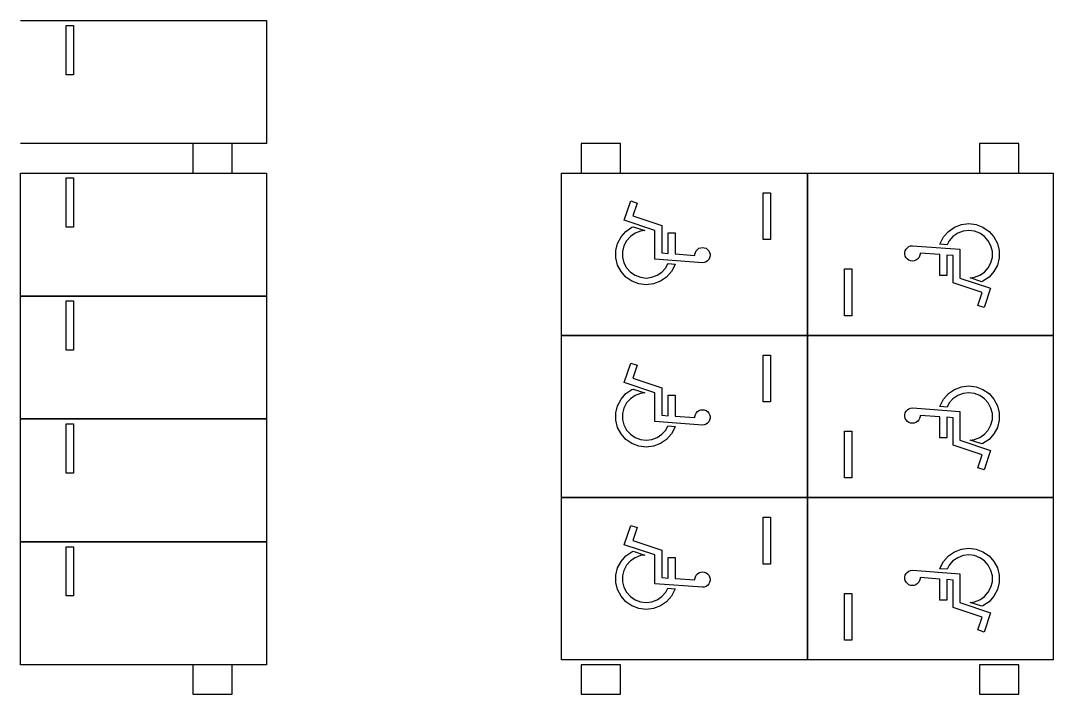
# Model space of a CAD drawing. Header units: millimetres. Extents: x -7614 to 421357, y 87385 to 341757.
# Drawn here: x 168320 to 189320, y 181027 to 194727 of the extents above; entities that cross this region are included whole.
import ezdxf

# ---------------------------------------------------------------- set-up
doc = ezdxf.new("R2010")
doc.units = ezdxf.units.MM
doc.header["$LTSCALE"] = 600
doc.header["$MEASUREMENT"] = 0
doc.layers.add('e-plan', color=9, linetype='CONTINUOUS')

msp = doc.modelspace()

# ---------------------------------------------------------------- linework, layer by layer
at = {"layer": 'e-plan'}
for p, q in [((168320, 194727), (173320, 194727)), ((173320, 194727), (173320, 192227)), ((169245, 194627), (169395, 194627)), ((169245, 193627), (169245, 194627)), ((169395, 194627), (169395, 193627)), ((169395, 193627), (169245, 193627)), ((173320, 192227), (168320, 192227)), ((168320, 189127), (168320, 191627)), ((168320, 191627), (173320, 191627)), ((169245, 191527), (169395, 191527)), ((169245, 190527), (169245, 191527)), ((169395, 191527), (169395, 190527)), ((173320, 191627), (173320, 189127)), ((179320, 188327), (179320, 191627)), ((179320, 191627), (184320, 191627)), ((184320, 191627), (184320, 188327)), ((184320, 191627), (189320, 191627)), ((184320, 188327), (184320, 191627)), ((189320, 191627), (189320, 188327)), ((183419, 190277), (183419, 191227)), ((183419, 191227), (183569, 191227)), ((183569, 191227), (183569, 190277)), ((180596, 190668), (180727, 191061)), ((180727, 191061), (180858, 191018)), ((180858, 191018), (180771, 190755)), ((180771, 190755), (181356, 190560)), ((169395, 190527), (169245, 190527)), ((181218, 190461), (180596, 190668)), ((180628, 190442), (180752, 190528)), ((180752, 190528), (180774, 190536)), ((180774, 190536), (181011, 190457)), ((181356, 190560), (181356, 190002)), ((187187, 190442), (187311, 190528)), ((187311, 190528), (187451, 190581)), ((187451, 190581), (187600, 190599)), ((187600, 190599), (187749, 190581)), ((187749, 190581), (187889, 190528)), ((187889, 190528), (188012, 190442)), ((180459, 190197), (180529, 190330)), ((180529, 190330), (180628, 190442)), ((180720, 190339), (180643, 190252)), ((180816, 190405), (180720, 190339)), ((180925, 190447), (180816, 190405)), ((181011, 190457), (180925, 190447)), ((181218, 189873), (181218, 190461)), ((181489, 189992), (181489, 190412)), ((181489, 190412), (181627, 190412)), ((181627, 190412), (181627, 189982)), ((183569, 190277), (183419, 190277)), ((187018, 190197), (187088, 190330)), ((187088, 190330), (187187, 190442)), ((187279, 190339), (187202, 190252)), ((187375, 190405), (187279, 190339)), ((187484, 190447), (187375, 190405)), ((187600, 190461), (187484, 190447)), ((187716, 190447), (187600, 190461)), ((187825, 190405), (187716, 190447)), ((187921, 190339), (187825, 190405)), ((187998, 190252), (187921, 190339)), ((188012, 190442), (188112, 190330)), ((188112, 190330), (188182, 190197)), ((180423, 190052), (180459, 190197)), ((180423, 189902), (180423, 190052)), ((180588, 190148), (180560, 190035)), ((180643, 190252), (180588, 190148)), ((182058, 190048), (182083, 190076)), ((182083, 190076), (182114, 190097)), ((182114, 190097), (182149, 190110)), ((182149, 190110), (182186, 190115)), ((182186, 190115), (182223, 190110)), ((182223, 190110), (182258, 190097)), ((182258, 190097), (182289, 190076)), ((182289, 190076), (182314, 190048)), ((186309, 190049), (186327, 190082)), ((186327, 190082), (186352, 190110)), ((186352, 190110), (186382, 190132)), ((186382, 190132), (186417, 190145)), ((186417, 190145), (186455, 190150)), ((186455, 190150), (187422, 190080)), ((187014, 190179), (187018, 190197)), ((187158, 190169), (187014, 190179)), ((187202, 190252), (187158, 190169)), ((187422, 190080), (187422, 189493)), ((188052, 190148), (187998, 190252)), ((188080, 190035), (188052, 190148)), ((188182, 190197), (188217, 190052)), ((188217, 190052), (188217, 189902)), ((180459, 189756), (180423, 189902)), ((180560, 190035), (180560, 189918)), ((180560, 189918), (180588, 189805)), ((182186, 189804), (181218, 189873)), ((181356, 190002), (181489, 189992)), ((181627, 189982), (182032, 189954)), ((182032, 189978), (182041, 190015)), ((182032, 189954), (182032, 189978)), ((182041, 190015), (182058, 190048)), ((182289, 189843), (182258, 189822)), ((182314, 189871), (182289, 189843)), ((182314, 190048), (182331, 190015)), ((182331, 189904), (182314, 189871)), ((182331, 190015), (182340, 189978)), ((182340, 189941), (182331, 189904)), ((182340, 189978), (182340, 189941)), ((186300, 190013), (186309, 190049)), ((186300, 189975), (186300, 190013)), ((186309, 189939), (186300, 189975)), ((186327, 189906), (186309, 189939)), ((186352, 189878), (186327, 189906)), ((186382, 189856), (186352, 189878)), ((186417, 189843), (186382, 189856)), ((186455, 189838), (186417, 189843)), ((186492, 189843), (186455, 189838)), ((186527, 189856), (186492, 189843)), ((186558, 189878), (186527, 189856)), ((186583, 189906), (186558, 189878)), ((186600, 189939), (186583, 189906)), ((186609, 189975), (186600, 189939)), ((187014, 189971), (186609, 190000)), ((186609, 190000), (186609, 189975)), ((187014, 189542), (187014, 189971)), ((187284, 189952), (187152, 189961)), ((187152, 189961), (187152, 189542)), ((187284, 189393), (187284, 189952)), ((188052, 189805), (188080, 189918)), ((188080, 189918), (188080, 190035)), ((188217, 189902), (188182, 189756)), ((180529, 189623), (180459, 189756)), ((180588, 189805), (180643, 189702)), ((180643, 189702), (180720, 189615)), ((181362, 189615), (181439, 189702)), ((181439, 189702), (181483, 189785)), ((181483, 189785), (181627, 189775)), ((181623, 189756), (181553, 189623)), ((181627, 189775), (181623, 189756)), ((182223, 189808), (182186, 189804)), ((182258, 189822), (182223, 189808)), ((185072, 189677), (185222, 189677)), ((185072, 188727), (185072, 189677)), ((185222, 189677), (185222, 188727)), ((187921, 189615), (187998, 189702)), ((187998, 189702), (188052, 189805)), ((188182, 189756), (188112, 189623)), ((180628, 189511), (180529, 189623)), ((180752, 189426), (180628, 189511)), ((180720, 189615), (180816, 189548)), ((180892, 189373), (180752, 189426)), ((180816, 189548), (180925, 189507)), ((180925, 189507), (181041, 189493)), ((181041, 189493), (181157, 189507)), ((181157, 189507), (181266, 189548)), ((181330, 189426), (181190, 189373)), ((181266, 189548), (181362, 189615)), ((181453, 189511), (181330, 189426)), ((181553, 189623), (181453, 189511)), ((187152, 189542), (187014, 189542)), ((187422, 189493), (188045, 189285)), ((187630, 189497), (187716, 189507)), ((187867, 189418), (187630, 189497)), ((187716, 189507), (187825, 189548)), ((187825, 189548), (187921, 189615)), ((187889, 189426), (187867, 189418)), ((188012, 189511), (187889, 189426)), ((188112, 189623), (188012, 189511)), ((181041, 189355), (180892, 189373)), ((181190, 189373), (181041, 189355)), ((187870, 189198), (187284, 189393)), ((188045, 189285), (187913, 188892)), ((173320, 189127), (168320, 189127)), ((168320, 186627), (168320, 189127)), ((168320, 189127), (173320, 189127)), ((169245, 189027), (169395, 189027)), ((169245, 188027), (169245, 189027)), ((169395, 189027), (169395, 188027)), ((173320, 189127), (173320, 186627)), ((187782, 188936), (187870, 189198)), ((187913, 188892), (187782, 188936)), ((185222, 188727), (185072, 188727)), ((179320, 185027), (179320, 188327)), ((179320, 188327), (184320, 188327)), ((184320, 188327), (179320, 188327)), ((184320, 188327), (184320, 185027)), ((189320, 188327), (184320, 188327)), ((184320, 188327), (189320, 188327)), ((184320, 185027), (184320, 188327)), ((189320, 188327), (189320, 185027)), ((169395, 188027), (169245, 188027)), ((180596, 187368), (180727, 187761)), ((180727, 187761), (180858, 187718)), ((183419, 186977), (183419, 187927)), ((183419, 187927), (183569, 187927)), ((183569, 187927), (183569, 186977)), ((180858, 187718), (180771, 187455)), ((181218, 187161), (180596, 187368)), ((180771, 187455), (181356, 187260)), ((180529, 187030), (180628, 187142)), ((180628, 187142), (180752, 187228)), ((180752, 187228), (180774, 187236)), ((180774, 187236), (181011, 187157)), ((180925, 187147), (180816, 187105)), ((181011, 187157), (180925, 187147)), ((181218, 186573), (181218, 187161)), ((181356, 187260), (181356, 186702)), ((181489, 186692), (181489, 187112)), ((181489, 187112), (181627, 187112)), ((181627, 187112), (181627, 186682)), ((187088, 187030), (187187, 187142)), ((187187, 187142), (187311, 187228)), ((187311, 187228), (187451, 187281)), ((187484, 187147), (187375, 187105)), ((187451, 187281), (187600, 187299)), ((187600, 187161), (187484, 187147)), ((187600, 187299), (187749, 187281)), ((187716, 187147), (187600, 187161)), ((187825, 187105), (187716, 187147)), ((187749, 187281), (187889, 187228)), ((187889, 187228), (188012, 187142)), ((188012, 187142), (188112, 187030)), ((180459, 186897), (180529, 187030)), ((180643, 186952), (180588, 186848)), ((180720, 187039), (180643, 186952)), ((180816, 187105), (180720, 187039)), ((183569, 186977), (183419, 186977)), ((187018, 186897), (187088, 187030)), ((187202, 186952), (187158, 186869)), ((187279, 187039), (187202, 186952)), ((187375, 187105), (187279, 187039)), ((187921, 187039), (187825, 187105)), ((187998, 186952), (187921, 187039)), ((188052, 186848), (187998, 186952)), ((188112, 187030), (188182, 186897)), ((180423, 186752), (180459, 186897)), ((180423, 186602), (180423, 186752)), ((180588, 186848), (180560, 186735)), ((180560, 186735), (180560, 186618)), ((181356, 186702), (181489, 186692)), ((182032, 186678), (182041, 186715)), ((182041, 186715), (182058, 186748)), ((182058, 186748), (182083, 186776)), ((182083, 186776), (182114, 186797)), ((182114, 186797), (182149, 186810)), ((182149, 186810), (182186, 186815)), ((182186, 186815), (182223, 186810)), ((182223, 186810), (182258, 186797)), ((182258, 186797), (182289, 186776)), ((182289, 186776), (182314, 186748)), ((182314, 186748), (182331, 186715)), ((182331, 186715), (182340, 186678)), ((186300, 186713), (186309, 186749)), ((186300, 186675), (186300, 186713)), ((186309, 186749), (186327, 186782)), ((186327, 186782), (186352, 186810)), ((186352, 186810), (186382, 186832)), ((186382, 186832), (186417, 186845)), ((186417, 186845), (186455, 186850)), ((186455, 186850), (187422, 186780)), ((187014, 186671), (186609, 186700)), ((186609, 186700), (186609, 186675)), ((187014, 186879), (187018, 186897)), ((187158, 186869), (187014, 186879)), ((187422, 186780), (187422, 186193)), ((188080, 186735), (188052, 186848)), ((188080, 186618), (188080, 186735)), ((188182, 186897), (188217, 186752)), ((188217, 186752), (188217, 186602)), ((173320, 186627), (168320, 186627)), ((168320, 184127), (168320, 186627)), ((168320, 186627), (173320, 186627)), ((169245, 186527), (169395, 186527)), ((169245, 185527), (169245, 186527)), ((169395, 186527), (169395, 185527)), ((173320, 186627), (173320, 184127)), ((180459, 186456), (180423, 186602)), ((180560, 186618), (180588, 186505)), ((180588, 186505), (180643, 186402)), ((182186, 186504), (181218, 186573)), ((181439, 186402), (181483, 186485)), ((181483, 186485), (181627, 186475)), ((181627, 186682), (182032, 186654)), ((182032, 186654), (182032, 186678)), ((182223, 186508), (182186, 186504)), ((182258, 186522), (182223, 186508)), ((182289, 186543), (182258, 186522)), ((182314, 186571), (182289, 186543)), ((182331, 186604), (182314, 186571)), ((182340, 186641), (182331, 186604)), ((182340, 186678), (182340, 186641)), ((186309, 186639), (186300, 186675)), ((186327, 186606), (186309, 186639)), ((186352, 186578), (186327, 186606)), ((186382, 186556), (186352, 186578)), ((186417, 186543), (186382, 186556)), ((186455, 186538), (186417, 186543)), ((186492, 186543), (186455, 186538)), ((186527, 186556), (186492, 186543)), ((186558, 186578), (186527, 186556)), ((186583, 186606), (186558, 186578)), ((186600, 186639), (186583, 186606)), ((186609, 186675), (186600, 186639)), ((187014, 186242), (187014, 186671)), ((187284, 186652), (187152, 186661)), ((187152, 186661), (187152, 186242)), ((187284, 186093), (187284, 186652)), ((187998, 186402), (188052, 186505)), ((188052, 186505), (188080, 186618)), ((188217, 186602), (188182, 186456)), ((180529, 186323), (180459, 186456)), ((180628, 186211), (180529, 186323)), ((180643, 186402), (180720, 186315)), ((180720, 186315), (180816, 186248)), ((181266, 186248), (181362, 186315)), ((181362, 186315), (181439, 186402)), ((181553, 186323), (181453, 186211)), ((181623, 186456), (181553, 186323)), ((181627, 186475), (181623, 186456)), ((185072, 186377), (185222, 186377)), ((185072, 185427), (185072, 186377)), ((185222, 186377), (185222, 185427)), ((187825, 186248), (187921, 186315)), ((187921, 186315), (187998, 186402)), ((188112, 186323), (188012, 186211)), ((188182, 186456), (188112, 186323)), ((180752, 186126), (180628, 186211)), ((180892, 186073), (180752, 186126)), ((180816, 186248), (180925, 186207)), ((181041, 186055), (180892, 186073)), ((180925, 186207), (181041, 186193)), ((181041, 186193), (181157, 186207)), ((181190, 186073), (181041, 186055)), ((181157, 186207), (181266, 186248)), ((181330, 186126), (181190, 186073)), ((181453, 186211), (181330, 186126)), ((187152, 186242), (187014, 186242)), ((187870, 185898), (187284, 186093)), ((187422, 186193), (188045, 185985)), ((187630, 186197), (187716, 186207)), ((187867, 186118), (187630, 186197)), ((187716, 186207), (187825, 186248)), ((187889, 186126), (187867, 186118)), ((188012, 186211), (187889, 186126)), ((187782, 185636), (187870, 185898)), ((188045, 185985), (187913, 185592)), ((169395, 185527), (169245, 185527)), ((187913, 185592), (187782, 185636)), ((185222, 185427), (185072, 185427)), ((184320, 185027), (179320, 185027)), ((179320, 181727), (179320, 185027)), ((179320, 185027), (184320, 185027)), ((184320, 185027), (184320, 181727)), ((189320, 185027), (184320, 185027)), ((184320, 185027), (189320, 185027)), ((184320, 181727), (184320, 185027)), ((189320, 185027), (189320, 181727)), ((183419, 183677), (183419, 184627)), ((183419, 184627), (183569, 184627)), ((183569, 184627), (183569, 183677)), ((180596, 184068), (180727, 184461)), ((180727, 184461), (180858, 184418)), ((180858, 184418), (180771, 184155)), ((173320, 184127), (168320, 184127)), ((168320, 181627), (168320, 184127)), ((168320, 184127), (173320, 184127)), ((169245, 184027), (169395, 184027)), ((169245, 183027), (169245, 184027)), ((169395, 184027), (169395, 183027)), ((173320, 184127), (173320, 181627)), ((181218, 183861), (180596, 184068)), ((180771, 184155), (181356, 183960)), ((181356, 183960), (181356, 183402)), ((187311, 183928), (187451, 183981)), ((187451, 183981), (187600, 183999)), ((187600, 183999), (187749, 183981)), ((187749, 183981), (187889, 183928)), ((180529, 183730), (180628, 183842)), ((180628, 183842), (180752, 183928)), ((180816, 183805), (180720, 183739)), ((180752, 183928), (180774, 183936)), ((180774, 183936), (181011, 183857)), ((180925, 183847), (180816, 183805)), ((181011, 183857), (180925, 183847)), ((181218, 183273), (181218, 183861)), ((181489, 183392), (181489, 183812)), ((181489, 183812), (181627, 183812)), ((181627, 183812), (181627, 183382)), ((187088, 183730), (187187, 183842)), ((187187, 183842), (187311, 183928)), ((187375, 183805), (187279, 183739)), ((187484, 183847), (187375, 183805)), ((187600, 183861), (187484, 183847)), ((187716, 183847), (187600, 183861)), ((187825, 183805), (187716, 183847)), ((187921, 183739), (187825, 183805)), ((187889, 183928), (188012, 183842)), ((188012, 183842), (188112, 183730)), ((180423, 183452), (180459, 183597)), ((180459, 183597), (180529, 183730)), ((180588, 183548), (180560, 183435)), ((180643, 183652), (180588, 183548)), ((180720, 183739), (180643, 183652)), ((183569, 183677), (183419, 183677)), ((186382, 183532), (186417, 183545)), ((186417, 183545), (186455, 183550)), ((186455, 183550), (187422, 183480)), ((187014, 183579), (187018, 183597)), ((187158, 183569), (187014, 183579)), ((187018, 183597), (187088, 183730)), ((187202, 183652), (187158, 183569)), ((187279, 183739), (187202, 183652)), ((187998, 183652), (187921, 183739)), ((188052, 183548), (187998, 183652)), ((188080, 183435), (188052, 183548)), ((188112, 183730), (188182, 183597)), ((188182, 183597), (188217, 183452)), ((180423, 183302), (180423, 183452)), ((180560, 183435), (180560, 183318)), ((181356, 183402), (181489, 183392)), ((181627, 183382), (182032, 183354)), ((182032, 183378), (182041, 183415)), ((182032, 183354), (182032, 183378)), ((182041, 183415), (182058, 183448)), ((182058, 183448), (182083, 183476)), ((182083, 183476), (182114, 183497)), ((182114, 183497), (182149, 183510)), ((182149, 183510), (182186, 183515)), ((182186, 183515), (182223, 183510)), ((182223, 183510), (182258, 183497)), ((182258, 183497), (182289, 183476)), ((182289, 183476), (182314, 183448)), ((182314, 183448), (182331, 183415)), ((182331, 183415), (182340, 183378)), ((182340, 183341), (182331, 183304)), ((182340, 183378), (182340, 183341)), ((186300, 183413), (186309, 183449)), ((186300, 183375), (186300, 183413)), ((186309, 183339), (186300, 183375)), ((186309, 183449), (186327, 183482)), ((186327, 183306), (186309, 183339)), ((186327, 183482), (186352, 183510)), ((186352, 183510), (186382, 183532)), ((186600, 183339), (186583, 183306)), ((186609, 183375), (186600, 183339)), ((187014, 183371), (186609, 183400)), ((186609, 183400), (186609, 183375)), ((187014, 182942), (187014, 183371)), ((187284, 183352), (187152, 183361)), ((187152, 183361), (187152, 182942)), ((187284, 182793), (187284, 183352)), ((187422, 183480), (187422, 182893)), ((188080, 183318), (188080, 183435)), ((188217, 183452), (188217, 183302)), ((180459, 183156), (180423, 183302)), ((180529, 183023), (180459, 183156)), ((180560, 183318), (180588, 183205)), ((180588, 183205), (180643, 183102)), ((182186, 183204), (181218, 183273)), ((181439, 183102), (181483, 183185)), ((181483, 183185), (181627, 183175)), ((181623, 183156), (181553, 183023)), ((181627, 183175), (181623, 183156)), ((182223, 183208), (182186, 183204)), ((182258, 183222), (182223, 183208)), ((182289, 183243), (182258, 183222)), ((182314, 183271), (182289, 183243)), ((182331, 183304), (182314, 183271)), ((186352, 183278), (186327, 183306)), ((186382, 183256), (186352, 183278)), ((186417, 183243), (186382, 183256)), ((186455, 183238), (186417, 183243)), ((186492, 183243), (186455, 183238)), ((186527, 183256), (186492, 183243)), ((186558, 183278), (186527, 183256)), ((186583, 183306), (186558, 183278)), ((187998, 183102), (188052, 183205)), ((188052, 183205), (188080, 183318)), ((188182, 183156), (188112, 183023)), ((188217, 183302), (188182, 183156)), ((169395, 183027), (169245, 183027)), ((180628, 182911), (180529, 183023)), ((180752, 182826), (180628, 182911)), ((180643, 183102), (180720, 183015)), ((180720, 183015), (180816, 182948)), ((180816, 182948), (180925, 182907)), ((181157, 182907), (181266, 182948)), ((181266, 182948), (181362, 183015)), ((181453, 182911), (181330, 182826)), ((181362, 183015), (181439, 183102)), ((181553, 183023), (181453, 182911)), ((185072, 183077), (185222, 183077)), ((185072, 182127), (185072, 183077)), ((185222, 183077), (185222, 182127)), ((187152, 182942), (187014, 182942)), ((187716, 182907), (187825, 182948)), ((187825, 182948), (187921, 183015)), ((188012, 182911), (187889, 182826)), ((187921, 183015), (187998, 183102)), ((188112, 183023), (188012, 182911)), ((180892, 182773), (180752, 182826)), ((181041, 182755), (180892, 182773)), ((180925, 182907), (181041, 182893)), ((181041, 182893), (181157, 182907)), ((181190, 182773), (181041, 182755)), ((181330, 182826), (181190, 182773)), ((187870, 182598), (187284, 182793)), ((187422, 182893), (188045, 182685)), ((187630, 182897), (187716, 182907)), ((187867, 182818), (187630, 182897)), ((187889, 182826), (187867, 182818)), ((187782, 182336), (187870, 182598)), ((188045, 182685), (187913, 182292)), ((187913, 182292), (187782, 182336)), ((185222, 182127), (185072, 182127)), ((184320, 181727), (179320, 181727)), ((189320, 181727), (184320, 181727)), ((173320, 181627), (168320, 181627))]:
    msp.add_line(p, q, dxfattribs=at)
at = {"layer": 'e-plan', "ltscale": 0.5}
for p, q in [((172620, 192227), (171820, 192227)), ((171820, 192227), (171820, 191627)), ((172620, 191627), (172620, 192227)), ((180520, 192227), (179720, 192227)), ((179720, 192227), (179720, 191627)), ((180520, 191627), (180520, 192227)), ((188620, 192227), (187820, 192227)), ((187820, 192227), (187820, 191627)), ((188620, 191627), (188620, 192227)), ((171820, 191627), (172620, 191627)), ((179720, 191627), (180520, 191627)), ((187820, 191627), (188620, 191627)), ((172620, 181627), (171820, 181627)), ((171820, 181627), (171820, 181027)), ((172620, 181027), (172620, 181627)), ((180520, 181627), (179720, 181627)), ((179720, 181627), (179720, 181027)), ((180520, 181027), (180520, 181627)), ((188620, 181627), (187820, 181627)), ((187820, 181627), (187820, 181027)), ((188620, 181027), (188620, 181627)), ((171820, 181027), (172620, 181027)), ((179720, 181027), (180520, 181027)), ((187820, 181027), (188620, 181027))]:
    msp.add_line(p, q, dxfattribs=at)

doc.saveas('drawing.dxf')
